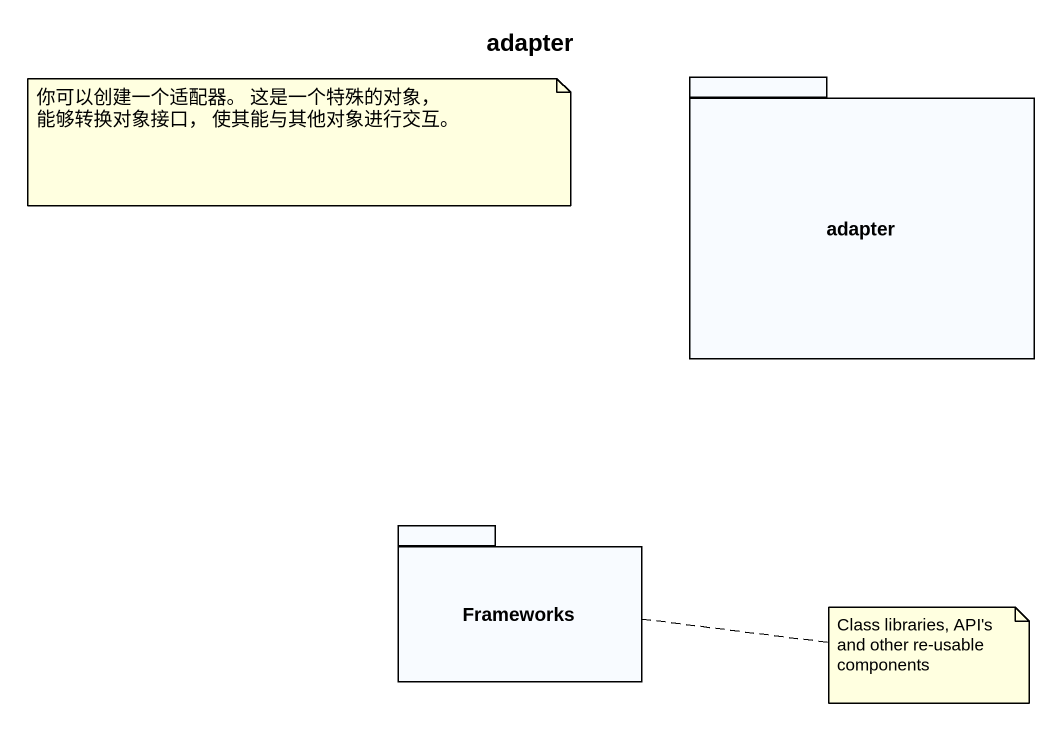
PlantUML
@startuml
title adapter
package adapter {
}
package Frameworks {
}
note as N1
  你可以创建一个适配器。 这是一个特殊的对象， 能够转换对象接口， 使其能与其他对象进行交互。
end note
note right of Frameworks : Class libraries, API's and other re-usable components
@enduml
